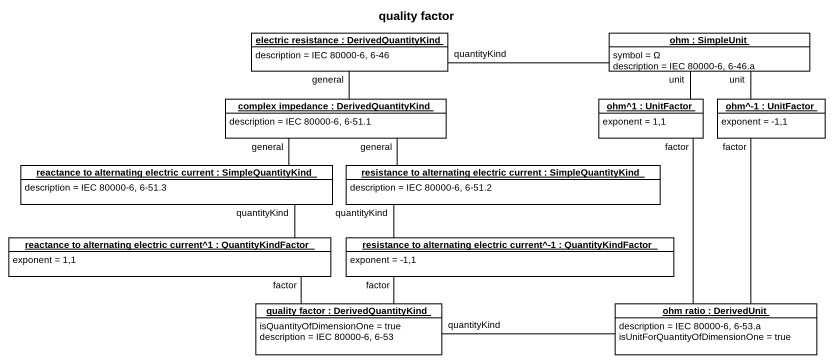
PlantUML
@startuml
title quality factor
hide circle
hide empty members
object "electric resistance : DerivedQuantityKind" as electric_resistance #FFFFFF {
  description = IEC 80000-6, 6-46
}
object "ohm : SimpleUnit" as ohm #FFFFFF {
  symbol = Ω
  description = IEC 80000-6, 6-46.a
}
object "complex impedance : DerivedQuantityKind" as complex_impedance #FFFFFF {
  description = IEC 80000-6, 6-51.1
}
object "ohm^1 : UnitFactor" as ohm_1 #FFFFFF {
  exponent = 1,1
}
object "ohm^-1 : UnitFactor" as ohm_1_2 #FFFFFF {
  exponent = -1,1
}
object "reactance to alternating electric current : SimpleQuantityKind" as reactance_to_alternating #FFFFFF {
  description = IEC 80000-6, 6-51.3
}
object "resistance to alternating electric current : SimpleQuantityKind" as resistance_to_alternating #FFFFFF {
  description = IEC 80000-6, 6-51.2
}
object "reactance to alternating electric current^1 : QuantityKindFactor" as reactance_to_alternating_2 #FFFFFF {
  exponent = 1,1
}
object "resistance to alternating electric current^-1 : QuantityKindFactor" as resistance_to_alternating_2 #FFFFFF {
  exponent = -1,1
}
object "quality factor : DerivedQuantityKind" as quality_factor #FFFFFF {
  isQuantityOfDimensionOne = true
  description = IEC 80000-6, 6-53
}
object "ohm ratio : DerivedUnit" as ohm_ratio #FFFFFF {
  description = IEC 80000-6, 6-53.a
  isUnitForQuantityOfDimensionOne = true
}
ohm -left- electric_resistance : quantityKind
ohm -- ohm_1 : unit
ohm -- ohm_1_2 : unit
complex_impedance -up- electric_resistance : general
ohm_1 -- ohm_ratio : factor
ohm_1_2 -- ohm_ratio : factor
reactance_to_alternating -right- complex_impedance : general
reactance_to_alternating -- reactance_to_alternating_2 : quantityKind
resistance_to_alternating -left- complex_impedance : general
resistance_to_alternating -- resistance_to_alternating_2 : quantityKind
reactance_to_alternating_2 -right- quality_factor : factor
resistance_to_alternating_2 -left- quality_factor : factor
ohm_ratio -left- quality_factor : quantityKind
@enduml
